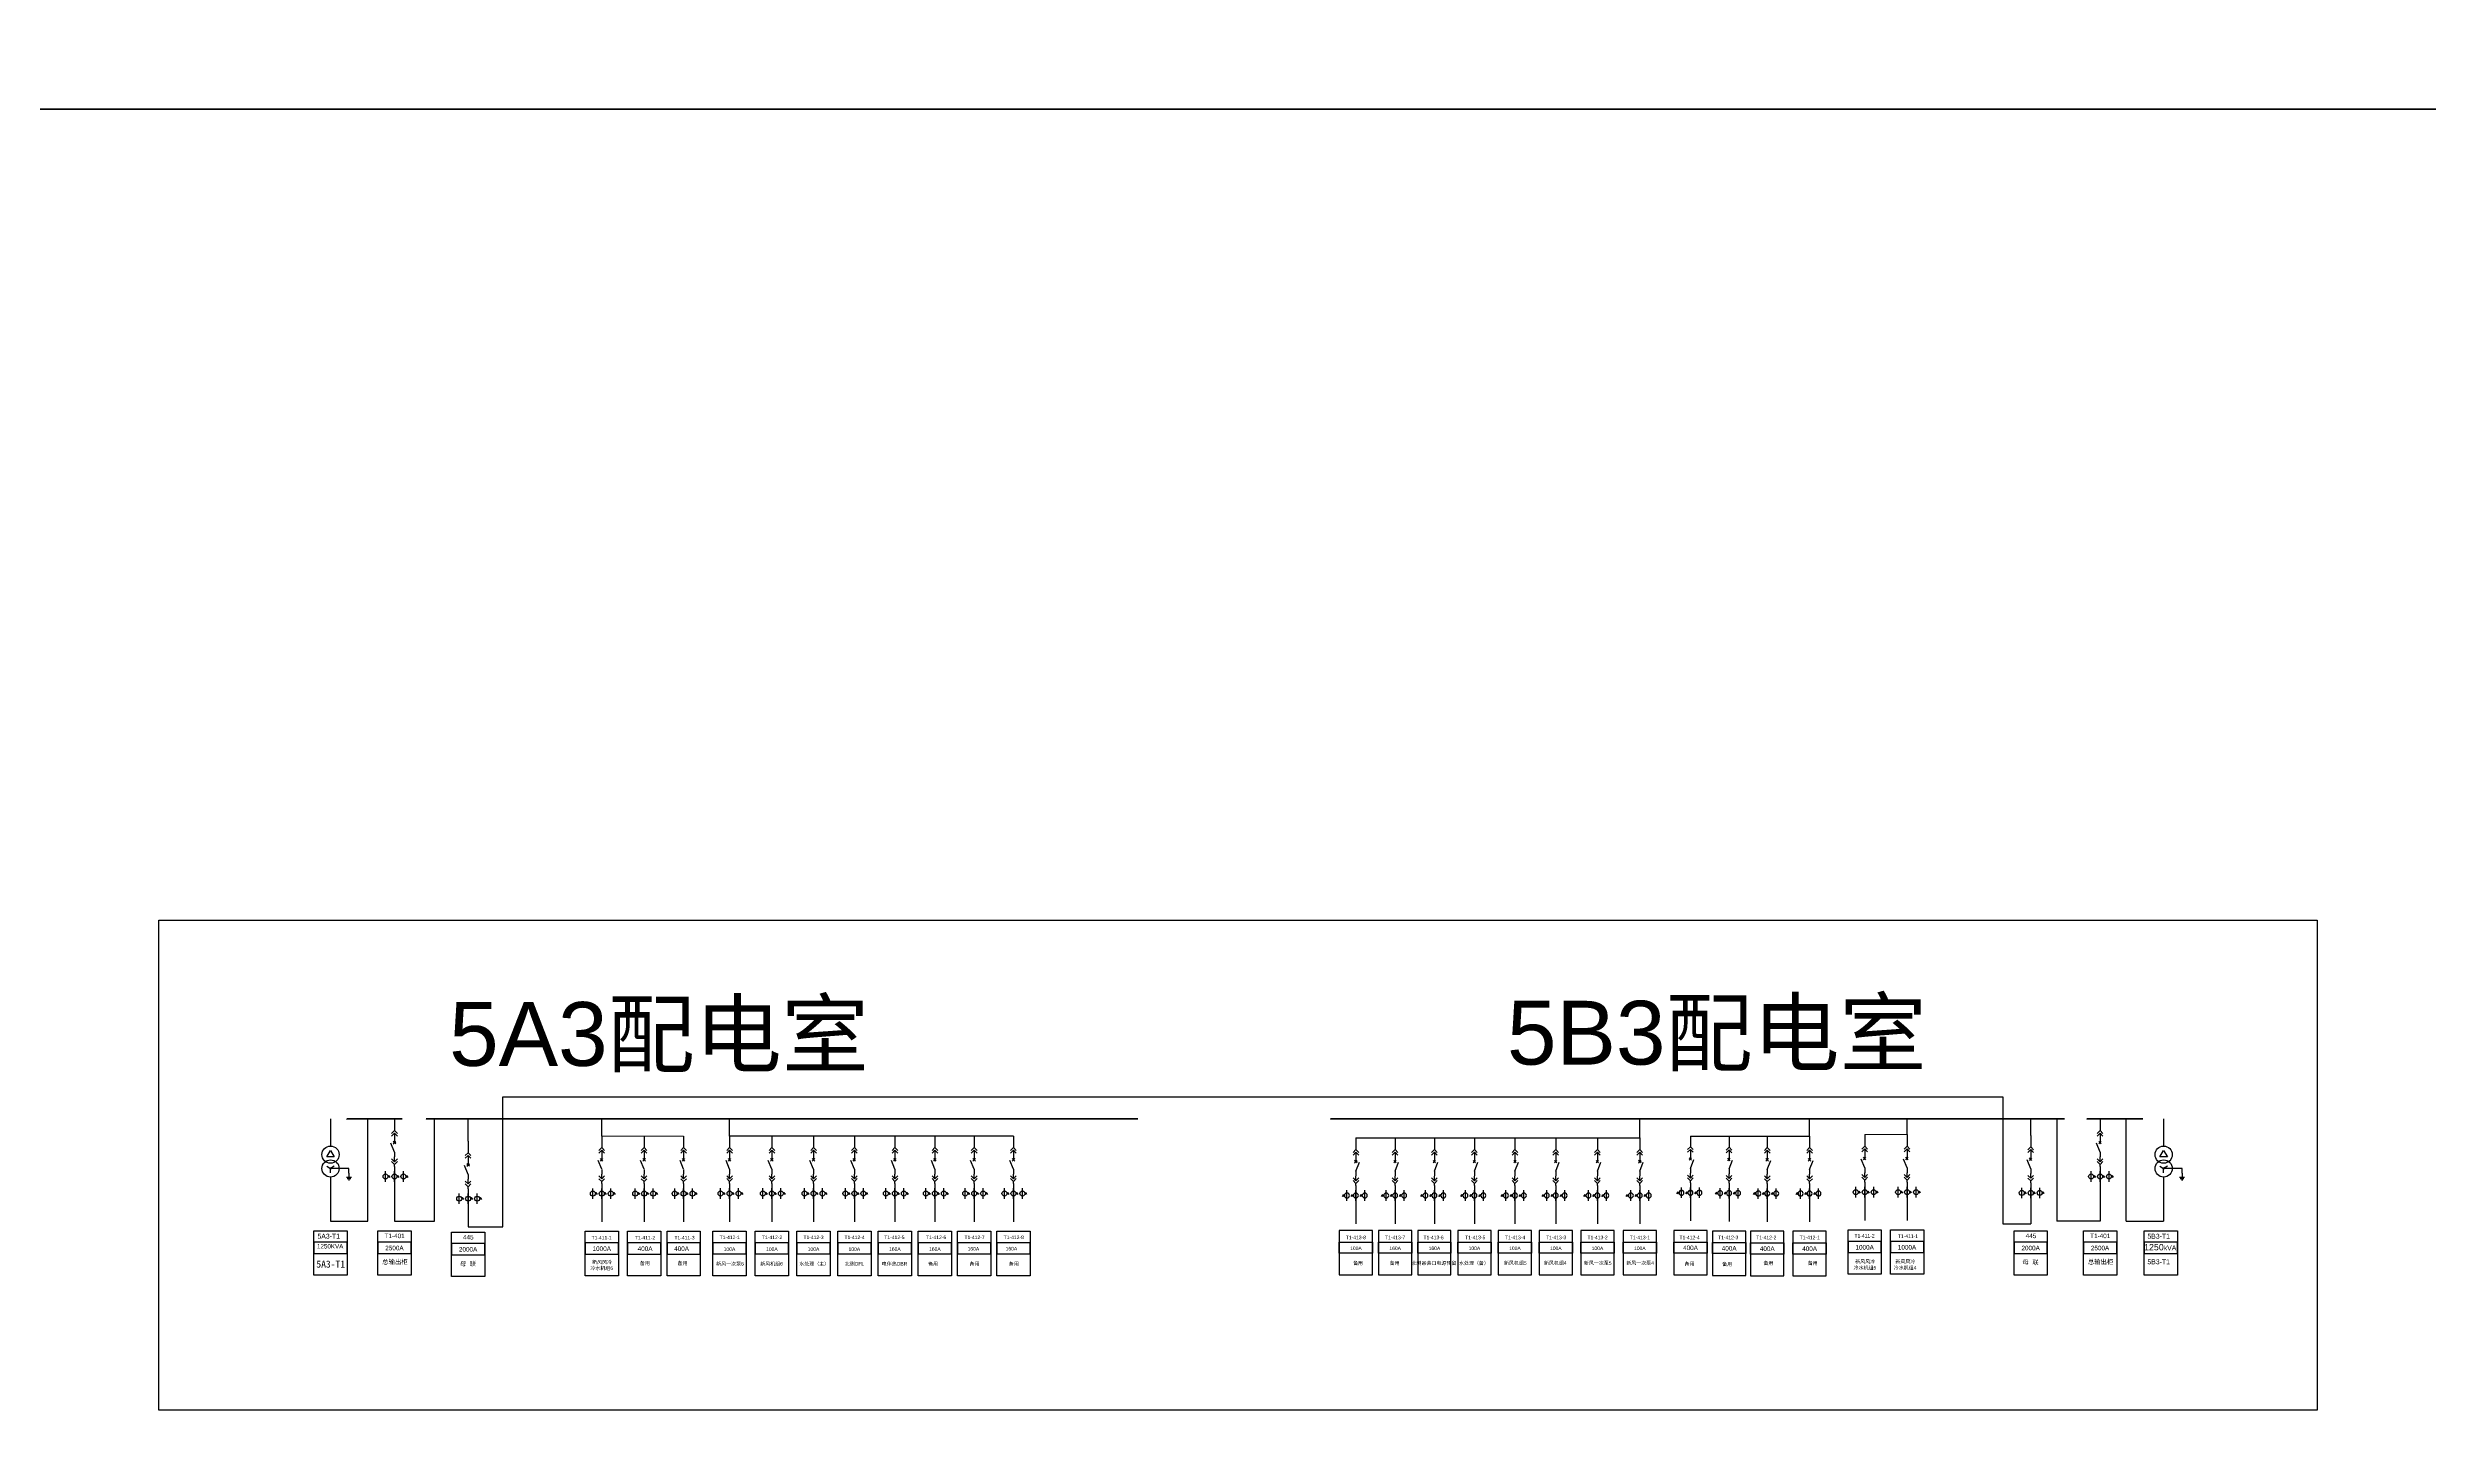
# Model space of a CAD drawing. Header units: millimetres. Extents: x -3460 to -460, y 6070 to 9130.
# Drawn here: x -1097.4 to -724.3, y 6262 to 6479.6 of the extents above; entities that cross this region are included whole.
import ezdxf
from ezdxf.enums import TextEntityAlignment as Align

# ---------------------------------------------------------------- set-up
doc = ezdxf.new("R2010")
doc.units = ezdxf.units.MM
doc.header["$LTSCALE"] = 1000
doc.header["$MEASUREMENT"] = 0
doc.linetypes.add('CENTER', pattern=[2, 1.25, -0.25, 0.25, -0.25])
doc.linetypes.add('CONTINOUS', pattern=[0])
doc.styles.get("Standard").update_dxf_attribs({"font": 'arial.ttf'})

# ---------------------------------------------------------------- blocks, each defined once
blk = doc.blocks.new('DYDQAA05')
at = {"color": 0}
blk.add_lwpolyline([(0, 0), (0, -7)], dxfattribs=at)
blk = doc.blocks.new('DYDQAA03')
at = {"color": 0}
for points in [[(0, 0), (0, -1.5)], [(-2.1, -3.6), (0, -1.5)], [(-2.1, -5.6), (0, -3.5)], [(2.1, -3.6), (0, -1.5)], [(2.1, -5.6), (0, -3.5)], [(0, -3.5), (0, -7)]]:
    blk.add_lwpolyline(points, dxfattribs=at)
blk = doc.blocks.new('DYDQAA09')
at = {"color": 0}
blk.add_lwpolyline([(0, 0), (0, -3.5)], dxfattribs=at)
blk.add_lwpolyline([(0, 0), (0, -3.5)], dxfattribs=at)
blk.add_lwpolyline([(0, 0), (0, -3.5)], dxfattribs=at)
blk.add_lwpolyline([(0, 0), (0, -3.5)], dxfattribs=at)
blk.add_lwpolyline([(0, 0), (0, -3.5)], dxfattribs=at)
blk.add_lwpolyline([(0, 0), (0, -3.5)], dxfattribs=at)
blk.add_lwpolyline([(0, 0), (0, -3.5)], dxfattribs=at)
blk.add_lwpolyline([(0, 0), (0, -3.5)], dxfattribs=at)
blk.add_lwpolyline([(0, 0), (0, -3.5)], dxfattribs=at)
blk = doc.blocks.new('DYDQ0201')
at = {"color": 0}
for points in [[(0.9, -0.9), (-0.9, 0.9)], [(-0.9, -0.9), (0.9, 0.9)], [(0, -7), (-2.6, -0.4)]]:
    blk.add_lwpolyline(points, dxfattribs=at)
blk = doc.blocks.new('DYDQAA04')
at = {"color": 0}
for points in [[(0, -3.5), (0, 0)], [(-2.1, -1.4), (0, -3.5)], [(-2.1, -3.4), (0, -5.5)], [(2.1, -1.4), (0, -3.5)], [(2.1, -3.4), (0, -5.5)], [(0, -7), (0, -5.5)]]:
    blk.add_lwpolyline(points, dxfattribs=at)
blk = doc.blocks.new('A$C03DD39B5')
for p, q in [((417, 475), (283, 392)), ((417, 422), (283, 339)), ((350, 333), (350, 467))]:
    blk.add_line(p, q)
blk.add_lwpolyline([(700, 167), (0, 167)])
blk.add_circle((350, 167), 167)

msp = doc.modelspace()

# ---------------------------------------------------------------- linework, layer by layer
for p, q in [((-1053.1, 6311.72, -13678.78), (-1053.1, 6307.48, -18289.71)), ((-1047.24, 6295.7, -18289.71), (-1047.24, 6311.72, -16504.32)), ((-1036.79, 6295.7, -16504.32), (-1036.79, 6311.72, -16504.32)), ((-1031.54, 6308.24, -3652.79), (-1031.54, 6311.71, -2269.51)), ((-1010.59, 6309.04, -16209.09), (-1010.59, 6311.62, -14825.81)), ((-990.56, 6309.05, -16906.43), (-990.56, 6311.63, -15523.16)), ((-847.89, 6308.74, -1542.95), (-847.89, 6311.72, -14705.22)), ((-821.28, 6309.04, -3399), (-821.28, 6311.62, -2015.73)), ((-806, 6309.26, -408.97), (-806, 6311.84, 974.31)), ((-786.61, 6309.15, -3778.24), (-786.61, 6311.72, -2394.96)), ((-782.51, 6311.72, -18296.57), (-782.51, 6295.7, -17478.63)), ((-1053.68, 6305.79, -18289.71), (-1053.1, 6306.8, -18289.71)), ((-1053.68, 6305.79, -18289.71), (-1053.1, 6306.8, -18289.71)), ((-1053.1, 6306.8, -18289.71), (-1052.51, 6305.79, -18289.71)), ((-946.06, 6309.05, -16906.43), (-990.56, 6309.05, -16906.43)), ((-892.39, 6308.74, -1542.95), (-847.89, 6308.74, -1542.95)), ((-839.95, 6309.04, -3043.45), (-821.28, 6309.04, -3399)), ((-1052.51, 6305.79, -18289.71), (-1053.68, 6305.79, -18289.71)), ((-1053.68, 6304.3, -18289.71), (-1053.1, 6303.96, -18289.71)), ((-1053.11, 6304.06, -18289.71), (-1053.2, 6303.97, -18289.71)), ((-1053.07, 6304.06, -18289.71), (-1053.19, 6303.93, -18289.71)), ((-1053.14, 6304.06, -18289.71), (-1053.19, 6304, -18289.71)), ((-1053.05, 6304.05, -18289.71), (-1053.19, 6303.91, -18289.71)), ((-1053.02, 6304.03, -18289.71), (-1053.17, 6303.89, -18289.71)), ((-1053.01, 6304.02, -18289.71), (-1053.15, 6303.88, -18289.71)), ((-1053, 6303.98, -18289.71), (-1053.12, 6303.86, -18289.71)), ((-1052.51, 6304.3, -18289.71), (-1053.1, 6303.96, -18289.71)), ((-1053, 6303.96, -18289.71), (-1053.1, 6303.86, -18289.71)), ((-1053.1, 6303.29, -18289.71), (-1053.1, 6303.96, -18289.71)), ((-1050.21, 6303.96, -18289.71), (-1053.1, 6303.96, -18289.71)), ((-1043.08, 6303.49, -16504.32), (-1043.08, 6301.85, -16504.32)), ((-775.74, 6303.49, -18296.57), (-775.74, 6301.85, -18296.57)), ((-1053.1, 6302.61, -18289.71), (-1053.1, 6295.7, -18289.71)), ((-1050.62, 6302.61, -18289.71), (-1049.8, 6302.61, -18289.71)), ((-1050.52, 6302.41, -18289.71), (-1049.91, 6302.41, -18289.71)), ((-1050.31, 6302.2, -18289.71), (-1050.11, 6302.2, -18289.71)), ((-1043.08, 6301.85, -16504.32), (-1043.08, 6295.7, -16504.32)), ((-1031.54, 6300, -1451.57), (-1031.54, 6298.36, -1451.57)), ((-1010.59, 6300.8, -14007.88), (-1010.59, 6299.16, -14007.88)), ((-1010.59, 6299.16, -14007.88), (-1010.59, 6295.6, -14007.88)), ((-1003.95, 6300.8, -14007.88), (-1003.95, 6299.16, -14007.88)), ((-1003.95, 6299.16, -14007.88), (-1003.95, 6295.6, -14007.88)), ((-997.76, 6300.8, -14007.88), (-997.76, 6299.16, -14007.88)), ((-997.76, 6299.16, -14007.88), (-997.76, 6295.6, -14007.88)), ((-990.56, 6300.81, -14705.22), (-990.56, 6299.17, -14705.22)), ((-990.56, 6299.17, -14705.22), (-990.56, 6295.6, -14705.22)), ((-983.93, 6300.81, -14705.22), (-983.93, 6299.17, -14705.22)), ((-983.93, 6299.17, -14705.22), (-983.93, 6295.6, -14705.22)), ((-977.4, 6300.81, -14705.22), (-977.4, 6299.17, -14705.22)), ((-977.4, 6299.17, -14705.22), (-977.4, 6295.6, -14705.22)), ((-970.99, 6300.81, -14705.22), (-970.99, 6299.17, -14705.22)), ((-970.99, 6299.17, -14705.22), (-970.99, 6295.6, -14705.22)), ((-964.64, 6300.81, -14705.22), (-964.64, 6299.17, -14705.22)), ((-964.64, 6299.17, -14705.22), (-964.64, 6295.6, -14705.22)), ((-958.37, 6300.81, -14705.22), (-958.37, 6299.17, -14705.22)), ((-958.37, 6299.17, -14705.22), (-958.37, 6295.6, -14705.22)), ((-952.22, 6300.81, -14705.22), (-952.22, 6299.17, -14705.22)), ((-952.22, 6299.17, -14705.22), (-952.22, 6295.6, -14705.22)), ((-946.06, 6300.81, -14705.22), (-946.06, 6299.17, -14705.22)), ((-946.06, 6299.17, -14705.22), (-946.06, 6295.6, -14705.22)), ((-892.39, 6300.5, 658.26), (-892.39, 6298.86, 658.26)), ((-886.24, 6300.5, 658.26), (-886.24, 6298.86, 658.26)), ((-880.08, 6300.5, 658.26), (-880.08, 6298.86, 658.26)), ((-873.81, 6300.5, 658.26), (-873.81, 6298.86, 658.26)), ((-867.46, 6300.5, 658.26), (-867.46, 6298.86, 658.26)), ((-861.06, 6300.5, 658.26), (-861.06, 6298.86, 658.26)), ((-854.53, 6300.5, 658.26), (-854.53, 6298.86, 658.26)), ((-847.89, 6300.5, 658.26), (-847.89, 6298.86, 658.26)), ((-839.95, 6300.94, -842.24), (-839.95, 6299.3, -842.24)), ((-839.95, 6299.3, -842.24), (-839.95, 6295.73, -842.24)), ((-833.89, 6300.86, -842.24), (-833.89, 6299.22, -842.24)), ((-833.89, 6299.22, -842.24), (-833.89, 6295.65, -842.24)), ((-827.92, 6300.8, -1197.79), (-827.92, 6299.16, -1197.79)), ((-827.92, 6299.16, -1197.79), (-827.92, 6295.59, -1197.79)), ((-821.28, 6300.8, -1197.79), (-821.28, 6299.16, -1197.79)), ((-821.28, 6299.16, -1197.79), (-821.28, 6295.59, -1197.79)), ((-812.63, 6301.02, 1792.25), (-812.63, 6299.38, 1792.25)), ((-812.63, 6299.38, 1792.25), (-812.63, 6295.81, 1792.25)), ((-806, 6301.02, 1792.25), (-806, 6299.38, 1792.25)), ((-806, 6299.38, 1792.25), (-806, 6295.81, 1792.25)), ((-786.61, 6300.91, -1577.02), (-786.61, 6299.27, -1577.02)), ((-786.61, 6299.27, -1577.02), (-786.61, 6295.29, -1577.02)), ((-775.74, 6301.85, -18296.57), (-775.74, 6295.7, -18296.57)), ((-1053.1, 6295.7, -18289.71), (-1047.24, 6295.7, -18289.71)), ((-1043.08, 6295.7, -16504.32), (-1036.79, 6295.7, -16504.32)), ((-1031.54, 6298.36, -1451.57), (-1031.54, 6294.8, -1451.57)), ((-892.39, 6298.86, 658.26), (-892.39, 6295.3, 658.26)), ((-886.24, 6298.86, 658.26), (-886.24, 6295.3, 658.26)), ((-880.08, 6298.86, 658.26), (-880.08, 6295.3, 658.26)), ((-873.81, 6298.86, 658.26), (-873.81, 6295.3, 658.26)), ((-867.46, 6298.86, 658.26), (-867.46, 6295.3, 658.26)), ((-861.06, 6298.86, 658.26), (-861.06, 6295.3, 658.26)), ((-854.53, 6298.86, 658.26), (-854.53, 6295.3, 658.26)), ((-847.89, 6298.86, 658.26), (-847.89, 6295.3, 658.26)), ((-775.74, 6295.7, -18296.57), (-782.51, 6295.7, -18296.57))]:
    msp.add_line(p, q)
at = {"color": 0}
for p, q in [((-771.64, 6295.7, -20081.95), (-771.64, 6311.72, -18296.57)), ((-765.78, 6311.72, -15471.03), (-765.78, 6307.48, -20081.95)), ((-766.37, 6305.79, -20081.95), (-765.78, 6306.8, -20081.95)), ((-766.37, 6305.79, -20081.95), (-765.78, 6306.8, -20081.95)), ((-765.78, 6306.8, -20081.95), (-765.2, 6305.79, -20081.95)), ((-765.2, 6305.79, -20081.95), (-766.37, 6305.79, -20081.95)), ((-766.37, 6304.3, -20081.95), (-765.78, 6303.96, -20081.95)), ((-765.79, 6304.06, -20081.95), (-765.88, 6303.97, -20081.95)), ((-765.75, 6304.06, -20081.95), (-765.88, 6303.93, -20081.95)), ((-765.83, 6304.06, -20081.95), (-765.88, 6304, -20081.95)), ((-765.73, 6304.05, -20081.95), (-765.87, 6303.91, -20081.95)), ((-765.71, 6304.03, -20081.95), (-765.85, 6303.89, -20081.95)), ((-765.7, 6304.02, -20081.95), (-765.84, 6303.88, -20081.95)), ((-765.68, 6303.98, -20081.95), (-765.8, 6303.86, -20081.95)), ((-765.2, 6304.3, -20081.95), (-765.78, 6303.96, -20081.95)), ((-765.68, 6303.96, -20081.95), (-765.78, 6303.86, -20081.95)), ((-765.78, 6303.29, -20081.95), (-765.78, 6303.96, -20081.95)), ((-762.9, 6303.96, -20081.95), (-765.78, 6303.96, -20081.95)), ((-765.78, 6302.61, -20081.95), (-765.78, 6295.7, -20081.95)), ((-763.3, 6302.61, -20081.95), (-762.49, 6302.61, -20081.95)), ((-763.2, 6302.41, -20081.95), (-762.59, 6302.41, -20081.95)), ((-763, 6302.2, -20081.95), (-762.79, 6302.2, -20081.95)), ((-771.64, 6295.7, -20081.95), (-765.78, 6295.7, -20081.95))]:
    msp.add_line(p, q, dxfattribs=at)
at = {"lineweight": 20}
for p, q in [((-997.76, 6309.04, -16209.09), (-1010.59, 6309.04, -16209.09)), ((-806, 6309.26, -408.97), (-812.63, 6309.26, -408.97))]:
    msp.add_line(p, q, dxfattribs=at)
at = {"linetype": 'CENTER', "ltscale": 0.5}
msp.add_line((-1050.21, 6303.22, -18289.71), (-1050.21, 6303.96, -18289.71), dxfattribs=at)
at = {"color": 0, "linetype": 'CENTER', "ltscale": 0.5}
msp.add_line((-762.9, 6303.22, -20081.95), (-762.9, 6303.96, -20081.95), dxfattribs=at)
at = {"lineweight": 80, "ltscale": 0.001071}
for points in [[(-3460, 6920), (-460, 6920), (-460, 6470), (-3460, 6470)], [(-3460, 6470), (-460, 6470), (-460, 6070), (-3460, 6070)]]:
    msp.add_lwpolyline(points, close=True, dxfattribs=at)
at = {"color": 1, "lineweight": 30, "ltscale": 0.002916}
msp.add_lwpolyline([(-1080, 6342.87), (-741.69, 6342.87), (-741.69, 6266.07), (-1080, 6266.07)], close=True, dxfattribs=at)
at = {"color": 1, "elevation": -1451.57}
msp.add_lwpolyline([(-1031.54, 6294.8), (-1026.09, 6294.8), (-1026.09, 6315.17), (-791, 6315.17), (-791, 6295.29), (-786.61, 6295.29)], dxfattribs=at)
at = {"color": 1, "lineweight": 40, "ltscale": 100}
for points, elevation in [([(-1041.88, 6311.72), (-1050.56, 6311.72), (-1050.56, 6311.72)], -14861.59), ([(-926.59, 6311.72), (-1038.11, 6311.72), (-1038.11, 6311.72)], -14861.59), ([(-781.31, 6311.72), (-896.35, 6311.72), (-896.35, 6311.72)], -14705.22), ([(-769.05, 6311.72), (-777.81, 6311.72), (-777.81, 6311.72)], -14705.22)]:
    msp.add_lwpolyline(points, dxfattribs=dict(at, elevation=elevation))
at = {"elevation": -16646.97}
msp.add_lwpolyline([(-1050.21, 6303.22), (-1050.21, 6302.61)], dxfattribs=at)
at = {"color": 0, "elevation": -16490.6}
msp.add_lwpolyline([(-762.9, 6303.22), (-762.9, 6302.61)], dxfattribs=at)
for points, elevation in [([(-1055.7, 6294.21), (-1050.49, 6294.21), (-1050.49, 6287.26), (-1055.7, 6287.26)], -15679.53), ([(-1055.7, 6290.66), (-1050.49, 6290.66), (-1050.49, 6292.4), (-1055.7, 6292.4)], -15679.53), ([(-1045.69, 6294.21), (-1040.48, 6294.21), (-1040.48, 6287.26), (-1045.69, 6287.26)], -15679.53), ([(-1045.69, 6290.66), (-1040.48, 6290.66), (-1040.48, 6292.4), (-1045.69, 6292.4)], -15679.53), ([(-1034.14, 6294), (-1028.93, 6294), (-1028.93, 6287.05), (-1034.14, 6287.05)], -729.86), ([(-1034.14, 6290.45), (-1028.93, 6290.45), (-1028.93, 6292.19), (-1034.14, 6292.19)], -729.86), ([(-1013.19, 6294.11), (-1007.98, 6294.11), (-1007.98, 6287.15), (-1013.19, 6287.15)], -13183.08), ([(-1013.19, 6290.55), (-1007.98, 6290.55), (-1007.98, 6292.29), (-1013.19, 6292.29)], -13183.08), ([(-1006.55, 6294.11), (-1001.34, 6294.11), (-1001.34, 6287.15), (-1006.55, 6287.15)], -13183.08), ([(-1006.55, 6290.55), (-1001.34, 6290.55), (-1001.34, 6292.29), (-1006.55, 6292.29)], -13183.08), ([(-1000.36, 6294.11), (-995.15, 6294.11), (-995.15, 6287.15), (-1000.36, 6287.15)], -13183.08), ([(-1000.36, 6290.55), (-995.15, 6290.55), (-995.15, 6292.29), (-1000.36, 6292.29)], -13183.08), ([(-993.17, 6294.12), (-987.96, 6294.12), (-987.96, 6287.16), (-993.17, 6287.16)], -12497.14), ([(-993.17, 6290.56), (-987.96, 6290.56), (-987.96, 6292.3), (-993.17, 6292.3)], -12497.14), ([(-986.53, 6294.12), (-981.32, 6294.12), (-981.32, 6287.16), (-986.53, 6287.16)], -12497.14), ([(-986.53, 6290.56), (-981.32, 6290.56), (-981.32, 6292.3), (-986.53, 6292.3)], -12497.14), ([(-980, 6294.12), (-974.79, 6294.12), (-974.79, 6287.16), (-980, 6287.16)], -12497.14), ([(-980, 6290.56), (-974.79, 6290.56), (-974.79, 6292.3), (-980, 6292.3)], -12497.14), ([(-973.6, 6294.12), (-968.39, 6294.12), (-968.39, 6287.16), (-973.6, 6287.16)], -12497.14), ([(-973.6, 6290.56), (-968.39, 6290.56), (-968.39, 6292.3), (-973.6, 6292.3)], -12497.14), ([(-967.25, 6294.12), (-962.04, 6294.12), (-962.04, 6287.16), (-967.25, 6287.16)], -12497.14), ([(-967.25, 6290.56), (-962.04, 6290.56), (-962.04, 6292.3), (-967.25, 6292.3)], -12497.14), ([(-960.98, 6294.12), (-955.77, 6294.12), (-955.77, 6287.16), (-960.98, 6287.16)], -12497.14), ([(-960.98, 6290.56), (-955.77, 6290.56), (-955.77, 6292.3), (-960.98, 6292.3)], -12497.14), ([(-954.82, 6294.12), (-949.61, 6294.12), (-949.61, 6287.16), (-954.82, 6287.16)], -12497.14), ([(-954.82, 6290.56), (-949.61, 6290.56), (-949.61, 6292.3), (-954.82, 6292.3)], -12497.14), ([(-948.67, 6294.12), (-943.46, 6294.12), (-943.46, 6287.16), (-948.67, 6287.16)], -12497.14), ([(-948.67, 6290.56), (-943.46, 6290.56), (-943.46, 6292.3), (-948.67, 6292.3)], -12497.14), ([(-889.79, 6294.24), (-895, 6294.24), (-895, 6287.29), (-889.79, 6287.29)], -3.3), ([(-889.79, 6290.69), (-895, 6290.69), (-895, 6292.43), (-889.79, 6292.43)], -3.3), ([(-883.63, 6294.24), (-888.84, 6294.24), (-888.84, 6287.29), (-883.63, 6287.29)], -3.3), ([(-883.63, 6290.69), (-888.84, 6290.69), (-888.84, 6292.43), (-883.63, 6292.43)], -3.3), ([(-877.48, 6294.24), (-882.69, 6294.24), (-882.69, 6287.29), (-877.48, 6287.29)], -3.3), ([(-877.48, 6290.69), (-882.69, 6290.69), (-882.69, 6292.43), (-877.48, 6292.43)], -3.3), ([(-871.21, 6294.24), (-876.42, 6294.24), (-876.42, 6287.29), (-871.21, 6287.29)], -3.3), ([(-871.21, 6290.69), (-876.42, 6290.69), (-876.42, 6292.43), (-871.21, 6292.43)], -3.3), ([(-864.86, 6294.24), (-870.07, 6294.24), (-870.07, 6287.29), (-864.86, 6287.29)], -3.3), ([(-864.86, 6290.69), (-870.07, 6290.69), (-870.07, 6292.43), (-864.86, 6292.43)], -3.3), ([(-858.45, 6294.24), (-863.66, 6294.24), (-863.66, 6287.29), (-858.45, 6287.29)], -3.3), ([(-858.45, 6290.69), (-863.66, 6290.69), (-863.66, 6292.43), (-858.45, 6292.43)], -3.3), ([(-851.93, 6294.24), (-857.13, 6294.24), (-857.13, 6287.29), (-851.93, 6287.29)], -3.3), ([(-851.93, 6290.69), (-857.13, 6290.69), (-857.13, 6292.43), (-851.93, 6292.43)], -3.3), ([(-845.29, 6294.24), (-850.5, 6294.24), (-850.5, 6287.29), (-845.29, 6287.29)], -3.3), ([(-845.29, 6290.69), (-850.5, 6290.69), (-850.5, 6292.43), (-845.29, 6292.43)], -3.3), ([(-837.34, 6294.24), (-842.55, 6294.24), (-842.55, 6287.29), (-837.34, 6287.29)], -17.44), ([(-837.34, 6290.69), (-842.55, 6290.69), (-842.55, 6292.43), (-837.34, 6292.43)], -17.44), ([(-831.28, 6294.16), (-836.49, 6294.16), (-836.49, 6287.21), (-831.28, 6287.21)], -17.44), ([(-831.28, 6290.61), (-836.49, 6290.61), (-836.49, 6292.35), (-831.28, 6292.35)], -17.44), ([(-825.31, 6294.11), (-830.52, 6294.11), (-830.52, 6287.15), (-825.31, 6287.15)], -372.99), ([(-825.31, 6290.55), (-830.52, 6290.55), (-830.52, 6292.29), (-825.31, 6292.29)], -372.99), ([(-818.67, 6294.11), (-823.88, 6294.11), (-823.88, 6287.15), (-818.67, 6287.15)], -372.99), ([(-818.67, 6290.55), (-823.88, 6290.55), (-823.88, 6292.29), (-818.67, 6292.29)], -372.99), ([(-815.24, 6294.32), (-810.03, 6294.32), (-810.03, 6287.37), (-815.24, 6287.37)], 2617.04), ([(-815.24, 6290.77), (-810.03, 6290.77), (-810.03, 6292.51), (-815.24, 6292.51)], 2617.04), ([(-808.6, 6294.32), (-803.39, 6294.32), (-803.39, 6287.37), (-808.6, 6287.37)], 2617.04), ([(-808.6, 6290.77), (-803.39, 6290.77), (-803.39, 6292.51), (-808.6, 6292.51)], 2617.04), ([(-789.22, 6294.21), (-784.01, 6294.21), (-784.01, 6287.26), (-789.22, 6287.26)], 631.05), ([(-789.22, 6290.66), (-784.01, 6290.66), (-784.01, 6292.4), (-789.22, 6292.4)], 631.05), ([(-778.35, 6294.21), (-773.14, 6294.21), (-773.14, 6287.26), (-778.35, 6287.26)], -15523.16), ([(-778.35, 6290.66), (-773.14, 6290.66), (-773.14, 6292.4), (-778.35, 6292.4)], -15523.16), ([(-768.84, 6294.21), (-763.63, 6294.21), (-763.63, 6287.26), (-768.84, 6287.26)], -14950.91), ([(-768.84, 6290.66), (-763.63, 6290.66), (-763.63, 6292.4), (-768.84, 6292.4)], -14950.91)]:
    msp.add_lwpolyline(points, close=True, dxfattribs=dict(elevation=elevation))
at = {"linetype": 'CONTINOUS'}
for centre in [(-1053.1, 6306.13, -18289.71), (-1053.1, 6303.96, -18289.71)]:
    msp.add_circle(centre, 1.35, dxfattribs=at)
at = {"color": 0, "linetype": 'CONTINOUS'}
for centre in [(-765.78, 6306.13, -20081.95), (-765.78, 6303.96, -20081.95)]:
    msp.add_circle(centre, 1.35, dxfattribs=at)
msp.add_circle((-1053.1, 6303.96, -18289.71), 0.101)
at = {"color": 0}
msp.add_circle((-765.78, 6303.96, -20081.95), 0.101, dxfattribs=at)

# ---------------------------------------------------------------- block references
at = {"yscale": 0.2128954749704126, "zscale": 0.2128954749704126}
for name, p, xscale in [('DYDQAA05', (-1043.08, 6311.72, -18705.54), 0.2128954749704126), ('DYDQAA05', (-775.74, 6311.72, -20497.78), 0.2128954749704126), ('DYDQ0201', (-1043.08, 6308, -18705.54), 0.2128954749704126), ('DYDQAA03', (-1043.08, 6310.23, -18705.54), 0.2128954749704126), ('DYDQAA09', (-1043.08, 6308.74, -18705.54), 0.2128954749704126), ('DYDQAA03', (-1031.54, 6306.75, -3652.79), 0.2128954749704126), ('DYDQAA05', (-1031.54, 6308.24, -3652.79), 0.2128954749704126), ('DYDQAA03', (-1010.59, 6307.55, -16209.09), 0.2128954749704126), ('DYDQAA05', (-1010.59, 6309.04, -16209.09), 0.2128954749704126), ('DYDQAA03', (-1003.95, 6307.55, -16209.09), 0.2128954749704126), ('DYDQAA05', (-1003.95, 6309.04, -16209.09), 0.2128954749704126), ('DYDQAA03', (-997.76, 6307.55, -16209.09), 0.2128954749704126), ('DYDQAA05', (-997.76, 6309.04, -16209.09), 0.2128954749704126), ('DYDQAA03', (-990.56, 6307.56, -16906.43), 0.2128954749704126), ('DYDQAA05', (-990.56, 6309.05, -16906.43), 0.2128954749704126), ('DYDQAA03', (-983.93, 6307.56, -16906.43), 0.2128954749704126), ('DYDQAA05', (-983.93, 6309.05, -16906.43), 0.2128954749704126), ('DYDQAA03', (-977.4, 6307.56, -16906.43), 0.2128954749704126), ('DYDQAA05', (-977.4, 6309.05, -16906.43), 0.2128954749704126), ('DYDQAA03', (-970.99, 6307.56, -16906.43), 0.2128954749704126), ('DYDQAA05', (-970.99, 6309.05, -16906.43), 0.2128954749704126), ('DYDQAA03', (-964.64, 6307.56, -16906.43), 0.2128954749704126), ('DYDQAA05', (-964.64, 6309.05, -16906.43), 0.2128954749704126), ('DYDQAA03', (-958.37, 6307.56, -16906.43), 0.2128954749704126), ('DYDQAA05', (-958.37, 6309.05, -16906.43), 0.2128954749704126), ('DYDQAA03', (-952.22, 6307.56, -16906.43), 0.2128954749704126), ('DYDQAA05', (-952.22, 6309.05, -16906.43), 0.2128954749704126), ('DYDQAA03', (-946.06, 6307.56, -16906.43), 0.2128954749704126), ('DYDQAA05', (-946.06, 6309.05, -16906.43), 0.2128954749704126), ('DYDQAA03', (-892.39, 6307.25, -1542.95), -0.2128954749704126), ('DYDQAA05', (-892.39, 6308.74, -1542.95), -0.2128954749704126), ('DYDQAA03', (-886.24, 6307.25, -1542.95), -0.2128954749704126), ('DYDQAA05', (-886.24, 6308.74, -1542.95), -0.2128954749704126), ('DYDQAA03', (-880.08, 6307.25, -1542.95), -0.2128954749704126), ('DYDQAA05', (-880.08, 6308.74, -1542.95), -0.2128954749704126), ('DYDQAA03', (-873.81, 6307.25, -1542.95), -0.2128954749704126), ('DYDQAA05', (-873.81, 6308.74, -1542.95), -0.2128954749704126), ('DYDQAA03', (-867.46, 6307.25, -1542.95), -0.2128954749704126), ('DYDQAA05', (-867.46, 6308.74, -1542.95), -0.2128954749704126), ('DYDQAA03', (-861.06, 6307.25, -1542.95), -0.2128954749704126), ('DYDQAA05', (-861.06, 6308.74, -1542.95), -0.2128954749704126), ('DYDQAA03', (-854.53, 6307.25, -1542.95), -0.2128954749704126), ('DYDQAA05', (-854.53, 6308.74, -1542.95), -0.2128954749704126), ('DYDQAA03', (-847.89, 6307.25, -1542.95), -0.2128954749704126), ('DYDQAA05', (-847.89, 6308.74, -1542.95), -0.2128954749704126), ('DYDQAA03', (-839.95, 6307.69, -3043.45), -0.2128954749704126), ('DYDQAA05', (-839.95, 6309.04, -3043.45), -0.2128954749704126), ('DYDQAA03', (-833.89, 6307.61, -3043.45), -0.2128954749704126), ('DYDQAA05', (-833.89, 6309.04, -3043.45), -0.2128954749704126), ('DYDQAA03', (-827.92, 6307.55, -3399), -0.2128954749704126), ('DYDQAA05', (-827.92, 6309.04, -3399), -0.2128954749704126), ('DYDQAA03', (-821.28, 6307.55, -3399), -0.2128954749704126), ('DYDQAA05', (-821.28, 6309.04, -3399), -0.2128954749704126), ('DYDQAA03', (-812.63, 6307.77, -408.97), 0.2128954749704126), ('DYDQAA05', (-812.63, 6309.26, -408.97), 0.2128954749704126), ('DYDQAA03', (-806, 6307.77, -408.97), 0.2128954749704126), ('DYDQAA05', (-806, 6309.26, -408.97), 0.2128954749704126), ('DYDQAA03', (-786.61, 6307.66, -3778.24), 0.2128954749704126), ('DYDQAA05', (-786.61, 6309.15, -3778.24), 0.2128954749704126), ('DYDQ0201', (-775.74, 6308, -20497.78), 0.2128954749704126), ('DYDQAA03', (-775.74, 6310.23, -20497.78), 0.2128954749704126), ('DYDQAA09', (-775.74, 6308.74, -20497.78), 0.2128954749704126), ('DYDQAA04', (-1043.08, 6305.76, -18705.54), 0.2128954749704126), ('DYDQAA09', (-1043.08, 6306.51, -18705.54), 0.2128954749704126), ('DYDQAA09', (-1043.08, 6304.27, -18705.54), 0.2128954749704126), ('DYDQ0201', (-1031.54, 6304.52, -3652.79), 0.2128954749704126), ('DYDQAA09', (-1031.54, 6305.26, -3652.79), 0.2128954749704126), ('DYDQAA09', (-1031.54, 6303.03, -3652.79), 0.2128954749704126), ('DYDQ0201', (-1010.59, 6305.32, -16209.09), 0.2128954749704126), ('DYDQAA04', (-1010.59, 6303.08, -16209.09), 0.2128954749704126), ('DYDQAA09', (-1010.59, 6306.06, -16209.09), 0.2128954749704126), ('DYDQAA09', (-1010.59, 6303.82, -16209.09), 0.2128954749704126), ('DYDQ0201', (-1003.95, 6305.32, -16209.09), 0.2128954749704126), ('DYDQAA04', (-1003.95, 6303.08, -16209.09), 0.2128954749704126), ('DYDQAA09', (-1003.95, 6306.06, -16209.09), 0.2128954749704126), ('DYDQAA09', (-1003.95, 6303.82, -16209.09), 0.2128954749704126), ('DYDQ0201', (-997.76, 6305.32, -16209.09), 0.2128954749704126), ('DYDQAA04', (-997.76, 6303.08, -16209.09), 0.2128954749704126), ('DYDQAA09', (-997.76, 6306.06, -16209.09), 0.2128954749704126), ('DYDQAA09', (-997.76, 6303.82, -16209.09), 0.2128954749704126), ('DYDQ0201', (-990.56, 6305.32, -16906.43), 0.2128954749704126), ('DYDQAA04', (-990.56, 6303.09, -16906.43), 0.2128954749704126), ('DYDQAA09', (-990.56, 6306.07, -16906.43), 0.2128954749704126), ('DYDQAA09', (-990.56, 6303.83, -16906.43), 0.2128954749704126), ('DYDQ0201', (-983.93, 6305.32, -16906.43), 0.2128954749704126), ('DYDQAA04', (-983.93, 6303.09, -16906.43), 0.2128954749704126), ('DYDQAA09', (-983.93, 6306.07, -16906.43), 0.2128954749704126), ('DYDQAA09', (-983.93, 6303.83, -16906.43), 0.2128954749704126), ('DYDQ0201', (-977.4, 6305.32, -16906.43), 0.2128954749704126), ('DYDQAA04', (-977.4, 6303.09, -16906.43), 0.2128954749704126), ('DYDQAA09', (-977.4, 6306.07, -16906.43), 0.2128954749704126), ('DYDQAA09', (-977.4, 6303.83, -16906.43), 0.2128954749704126), ('DYDQ0201', (-970.99, 6305.32, -16906.43), 0.2128954749704126), ('DYDQAA04', (-970.99, 6303.09, -16906.43), 0.2128954749704126), ('DYDQAA09', (-970.99, 6306.07, -16906.43), 0.2128954749704126), ('DYDQAA09', (-970.99, 6303.83, -16906.43), 0.2128954749704126), ('DYDQ0201', (-964.64, 6305.32, -16906.43), 0.2128954749704126), ('DYDQAA04', (-964.64, 6303.09, -16906.43), 0.2128954749704126), ('DYDQAA09', (-964.64, 6306.07, -16906.43), 0.2128954749704126), ('DYDQAA09', (-964.64, 6303.83, -16906.43), 0.2128954749704126), ('DYDQ0201', (-958.37, 6305.32, -16906.43), 0.2128954749704126), ('DYDQAA04', (-958.37, 6303.09, -16906.43), 0.2128954749704126), ('DYDQAA09', (-958.37, 6306.07, -16906.43), 0.2128954749704126), ('DYDQAA09', (-958.37, 6303.83, -16906.43), 0.2128954749704126), ('DYDQ0201', (-952.22, 6305.32, -16906.43), 0.2128954749704126), ('DYDQAA04', (-952.22, 6303.09, -16906.43), 0.2128954749704126), ('DYDQAA09', (-952.22, 6306.07, -16906.43), 0.2128954749704126), ('DYDQAA09', (-952.22, 6303.83, -16906.43), 0.2128954749704126), ('DYDQ0201', (-946.06, 6305.32, -16906.43), 0.2128954749704126), ('DYDQAA04', (-946.06, 6303.09, -16906.43), 0.2128954749704126), ('DYDQAA09', (-946.06, 6306.07, -16906.43), 0.2128954749704126), ('DYDQAA09', (-946.06, 6303.83, -16906.43), 0.2128954749704126), ('DYDQ0201', (-892.39, 6305.02, -1542.95), -0.2128954749704126), ('DYDQAA09', (-892.39, 6305.76, -1542.95), -0.2128954749704126), ('DYDQAA09', (-892.39, 6303.53, -1542.95), -0.2128954749704126), ('DYDQ0201', (-886.24, 6305.02, -1542.95), -0.2128954749704126), ('DYDQAA09', (-886.24, 6305.76, -1542.95), -0.2128954749704126), ('DYDQAA09', (-886.24, 6303.53, -1542.95), -0.2128954749704126), ('DYDQ0201', (-880.08, 6305.02, -1542.95), -0.2128954749704126), ('DYDQAA09', (-880.08, 6305.76, -1542.95), -0.2128954749704126), ('DYDQAA09', (-880.08, 6303.53, -1542.95), -0.2128954749704126), ('DYDQ0201', (-873.81, 6305.02, -1542.95), -0.2128954749704126), ('DYDQAA09', (-873.81, 6305.76, -1542.95), -0.2128954749704126), ('DYDQAA09', (-873.81, 6303.53, -1542.95), -0.2128954749704126), ('DYDQ0201', (-867.46, 6305.02, -1542.95), -0.2128954749704126), ('DYDQAA09', (-867.46, 6305.76, -1542.95), -0.2128954749704126), ('DYDQAA09', (-867.46, 6303.53, -1542.95), -0.2128954749704126), ('DYDQ0201', (-861.06, 6305.02, -1542.95), -0.2128954749704126), ('DYDQAA09', (-861.06, 6305.76, -1542.95), -0.2128954749704126), ('DYDQAA09', (-861.06, 6303.53, -1542.95), -0.2128954749704126), ('DYDQ0201', (-854.53, 6305.02, -1542.95), -0.2128954749704126), ('DYDQAA09', (-854.53, 6305.76, -1542.95), -0.2128954749704126), ('DYDQAA09', (-854.53, 6303.53, -1542.95), -0.2128954749704126), ('DYDQ0201', (-847.89, 6305.02, -1542.95), -0.2128954749704126), ('DYDQAA09', (-847.89, 6305.76, -1542.95), -0.2128954749704126), ('DYDQAA09', (-847.89, 6303.53, -1542.95), -0.2128954749704126), ('DYDQAA04', (-839.95, 6303.21, -3043.45), -0.2128954749704126), ('DYDQ0201', (-839.95, 6305.45, -3043.45), -0.2128954749704126), ('DYDQAA09', (-839.95, 6306.2, -3043.45), -0.2128954749704126), ('DYDQAA09', (-839.95, 6303.96, -3043.45), -0.2128954749704126), ('DYDQAA04', (-833.89, 6303.14, -3043.45), -0.2128954749704126), ('DYDQ0201', (-833.89, 6305.37, -3043.45), -0.2128954749704126), ('DYDQAA09', (-833.89, 6306.12, -3043.45), -0.2128954749704126), ('DYDQAA09', (-833.89, 6303.88, -3043.45), -0.2128954749704126), ('DYDQAA04', (-827.92, 6303.08, -3399), -0.2128954749704126), ('DYDQ0201', (-827.92, 6305.31, -3399), -0.2128954749704126), ('DYDQAA09', (-827.92, 6306.06, -3399), -0.2128954749704126), ('DYDQAA09', (-827.92, 6303.82, -3399), -0.2128954749704126), ('DYDQAA04', (-821.28, 6303.08, -3399), -0.2128954749704126), ('DYDQ0201', (-821.28, 6305.31, -3399), -0.2128954749704126), ('DYDQAA09', (-821.28, 6306.06, -3399), -0.2128954749704126), ('DYDQAA09', (-821.28, 6303.82, -3399), -0.2128954749704126), ('DYDQ0201', (-812.63, 6305.53, -408.97), 0.2128954749704126), ('DYDQAA04', (-812.63, 6303.3, -408.97), 0.2128954749704126), ('DYDQAA09', (-812.63, 6306.28, -408.97), 0.2128954749704126), ('DYDQAA09', (-812.63, 6304.04, -408.97), 0.2128954749704126), ('DYDQ0201', (-806, 6305.53, -408.97), 0.2128954749704126), ('DYDQAA04', (-806, 6303.3, -408.97), 0.2128954749704126), ('DYDQAA09', (-806, 6306.28, -408.97), 0.2128954749704126), ('DYDQAA09', (-806, 6304.04, -408.97), 0.2128954749704126), ('DYDQ0201', (-786.61, 6305.42, -3778.24), 0.2128954749704126), ('DYDQAA04', (-786.61, 6303.18, -3778.24), 0.2128954749704126), ('DYDQAA09', (-786.61, 6306.17, -3778.24), 0.2128954749704126), ('DYDQAA09', (-786.61, 6303.93, -3778.24), 0.2128954749704126), ('DYDQAA04', (-775.74, 6305.76, -20497.78), 0.2128954749704126), ('DYDQAA09', (-775.74, 6306.51, -20497.78), 0.2128954749704126), ('DYDQAA09', (-775.74, 6304.27, -20497.78), 0.2128954749704126), ('DYDQAA04', (-1031.54, 6302.28, -3652.79), 0.2128954749704126), ('DYDQAA09', (-1031.54, 6300.79, -3652.79), 0.2128954749704126), ('DYDQAA09', (-1010.59, 6301.59, -16209.09), 0.2128954749704126), ('DYDQAA09', (-1003.95, 6301.59, -16209.09), 0.2128954749704126), ('DYDQAA09', (-997.76, 6301.59, -16209.09), 0.2128954749704126), ('DYDQAA09', (-990.56, 6301.6, -16906.43), 0.2128954749704126), ('DYDQAA09', (-983.93, 6301.6, -16906.43), 0.2128954749704126), ('DYDQAA09', (-977.4, 6301.6, -16906.43), 0.2128954749704126), ('DYDQAA09', (-970.99, 6301.6, -16906.43), 0.2128954749704126), ('DYDQAA09', (-964.64, 6301.6, -16906.43), 0.2128954749704126), ('DYDQAA09', (-958.37, 6301.6, -16906.43), 0.2128954749704126), ('DYDQAA09', (-952.22, 6301.6, -16906.43), 0.2128954749704126), ('DYDQAA09', (-946.06, 6301.6, -16906.43), 0.2128954749704126), ('DYDQAA04', (-892.39, 6302.78, -1542.95), -0.2128954749704126), ('DYDQAA09', (-892.39, 6301.29, -1542.95), -0.2128954749704126), ('DYDQAA04', (-886.24, 6302.78, -1542.95), -0.2128954749704126), ('DYDQAA09', (-886.24, 6301.29, -1542.95), -0.2128954749704126), ('DYDQAA04', (-880.08, 6302.78, -1542.95), -0.2128954749704126), ('DYDQAA09', (-880.08, 6301.29, -1542.95), -0.2128954749704126), ('DYDQAA04', (-873.81, 6302.78, -1542.95), -0.2128954749704126), ('DYDQAA09', (-873.81, 6301.29, -1542.95), -0.2128954749704126), ('DYDQAA04', (-867.46, 6302.78, -1542.95), -0.2128954749704126), ('DYDQAA09', (-867.46, 6301.29, -1542.95), -0.2128954749704126), ('DYDQAA04', (-861.06, 6302.78, -1542.95), -0.2128954749704126), ('DYDQAA09', (-861.06, 6301.29, -1542.95), -0.2128954749704126), ('DYDQAA04', (-854.53, 6302.78, -1542.95), -0.2128954749704126), ('DYDQAA09', (-854.53, 6301.29, -1542.95), -0.2128954749704126), ('DYDQAA04', (-847.89, 6302.78, -1542.95), -0.2128954749704126), ('DYDQAA09', (-847.89, 6301.29, -1542.95), -0.2128954749704126), ('DYDQAA09', (-839.95, 6301.72, -3043.45), -0.2128954749704126), ('DYDQAA09', (-833.89, 6301.65, -3043.45), -0.2128954749704126), ('DYDQAA09', (-827.92, 6301.59, -3399), -0.2128954749704126), ('DYDQAA09', (-821.28, 6301.59, -3399), -0.2128954749704126), ('DYDQAA09', (-812.63, 6301.8, -408.97), 0.2128954749704126), ('DYDQAA09', (-806, 6301.8, -408.97), 0.2128954749704126), ('DYDQAA09', (-786.61, 6301.69, -3778.24), 0.2128954749704126)]:
    msp.add_blockref(name, p, dxfattribs=dict(at, xscale=xscale))
at = {"linetype": 'Continuous', "yscale": 0.002338875, "zscale": 0.002338875}
for p, xscale, rotation in [((-1044.88, 6303.53, -16504.32), 0.002338875, 270), ((-1043.47, 6303.53, -16504.32), 0.002338875, 270), ((-1042.07, 6303.53, -16504.32), 0.002338875, 270), ((-777.54, 6303.53, -18296.57), 0.002338875, 270), ((-776.13, 6303.53, -18296.57), 0.002338875, 270), ((-774.73, 6303.53, -18296.57), 0.002338875, 270), ((-1033.33, 6300.05, -1451.57), 0.002338875, 270), ((-1031.93, 6300.05, -1451.57), 0.002338875, 270), ((-1030.52, 6300.05, -1451.57), 0.002338875, 270), ((-1012.38, 6300.84, -14007.88), 0.002338875, 270), ((-1010.98, 6300.84, -14007.88), 0.002338875, 270), ((-1009.57, 6300.84, -14007.88), 0.002338875, 270), ((-1005.74, 6300.84, -14007.88), 0.002338875, 270), ((-1004.34, 6300.84, -14007.88), 0.002338875, 270), ((-1002.93, 6300.84, -14007.88), 0.002338875, 270), ((-999.55, 6300.84, -14007.88), 0.002338875, 270), ((-998.15, 6300.84, -14007.88), 0.002338875, 270), ((-996.75, 6300.84, -14007.88), 0.002338875, 270), ((-992.36, 6300.85, -14705.22), 0.002338875, 270), ((-990.95, 6300.85, -14705.22), 0.002338875, 270), ((-989.55, 6300.85, -14705.22), 0.002338875, 270), ((-985.72, 6300.85, -14705.22), 0.002338875, 270), ((-984.32, 6300.85, -14705.22), 0.002338875, 270), ((-982.91, 6300.85, -14705.22), 0.002338875, 270), ((-979.19, 6300.85, -14705.22), 0.002338875, 270), ((-977.79, 6300.85, -14705.22), 0.002338875, 270), ((-976.38, 6300.85, -14705.22), 0.002338875, 270), ((-972.79, 6300.85, -14705.22), 0.002338875, 270), ((-971.38, 6300.85, -14705.22), 0.002338875, 270), ((-969.98, 6300.85, -14705.22), 0.002338875, 270), ((-966.44, 6300.85, -14705.22), 0.002338875, 270), ((-965.03, 6300.85, -14705.22), 0.002338875, 270), ((-963.63, 6300.85, -14705.22), 0.002338875, 270), ((-960.17, 6300.85, -14705.22), 0.002338875, 270), ((-958.76, 6300.85, -14705.22), 0.002338875, 270), ((-957.36, 6300.85, -14705.22), 0.002338875, 270), ((-954.01, 6300.85, -14705.22), 0.002338875, 270), ((-952.61, 6300.85, -14705.22), 0.002338875, 270), ((-951.21, 6300.85, -14705.22), 0.002338875, 270), ((-947.86, 6300.85, -14705.22), 0.002338875, 270), ((-946.45, 6300.85, -14705.22), 0.002338875, 270), ((-945.05, 6300.85, -14705.22), 0.002338875, 270), ((-893.4, 6300.54, 658.26), -0.002338875, 90), ((-892, 6300.54, 658.26), -0.002338875, 90), ((-890.6, 6300.54, 658.26), -0.002338875, 90), ((-887.25, 6300.54, 658.26), -0.002338875, 90), ((-885.85, 6300.54, 658.26), -0.002338875, 90), ((-884.44, 6300.54, 658.26), -0.002338875, 90), ((-881.09, 6300.54, 658.26), -0.002338875, 90), ((-879.69, 6300.54, 658.26), -0.002338875, 90), ((-878.29, 6300.54, 658.26), -0.002338875, 90), ((-874.83, 6300.54, 658.26), -0.002338875, 90), ((-873.42, 6300.54, 658.26), -0.002338875, 90), ((-872.02, 6300.54, 658.26), -0.002338875, 90), ((-868.48, 6300.54, 658.26), -0.002338875, 90), ((-867.07, 6300.54, 658.26), -0.002338875, 90), ((-865.67, 6300.54, 658.26), -0.002338875, 90), ((-862.07, 6300.54, 658.26), -0.002338875, 90), ((-860.67, 6300.54, 658.26), -0.002338875, 90), ((-859.27, 6300.54, 658.26), -0.002338875, 90), ((-855.54, 6300.54, 658.26), -0.002338875, 90), ((-854.14, 6300.54, 658.26), -0.002338875, 90), ((-852.74, 6300.54, 658.26), -0.002338875, 90), ((-848.9, 6300.54, 658.26), -0.002338875, 90), ((-847.5, 6300.54, 658.26), -0.002338875, 90), ((-846.1, 6300.54, 658.26), -0.002338875, 90), ((-840.96, 6300.98, -842.24), -0.002338875, 90), ((-839.56, 6300.98, -842.24), -0.002338875, 90), ((-838.15, 6300.98, -842.24), -0.002338875, 90), ((-834.9, 6300.9, -842.24), -0.002338875, 90), ((-833.5, 6300.9, -842.24), -0.002338875, 90), ((-832.09, 6300.9, -842.24), -0.002338875, 90), ((-828.93, 6300.84, -1197.79), -0.002338875, 90), ((-827.53, 6300.84, -1197.79), -0.002338875, 90), ((-826.12, 6300.84, -1197.79), -0.002338875, 90), ((-822.29, 6300.84, -1197.79), -0.002338875, 90), ((-820.89, 6300.84, -1197.79), -0.002338875, 90), ((-819.49, 6300.84, -1197.79), -0.002338875, 90), ((-814.43, 6301.06, 1792.25), 0.002338875, 270), ((-813.02, 6301.06, 1792.25), 0.002338875, 270), ((-811.62, 6301.06, 1792.25), 0.002338875, 270), ((-807.79, 6301.06, 1792.25), 0.002338875, 270), ((-806.39, 6301.06, 1792.25), 0.002338875, 270), ((-804.98, 6301.06, 1792.25), 0.002338875, 270), ((-788.4, 6300.95, -1577.02), 0.002338875, 270), ((-787, 6300.95, -1577.02), 0.002338875, 270), ((-785.6, 6300.95, -1577.02), 0.002338875, 270)]:
    msp.add_blockref('A$C03DD39B5', p, dxfattribs=dict(at, xscale=xscale, rotation=rotation))

# ---------------------------------------------------------------- texts
at = {"lineweight": 0}
for s, height, p in [('T1-401', 0.713, (-1043.06, 6293.04, -18705.54)), ('2500A', 0.713, (-1043.09, 6291.14, -18705.54)), ('2000A', 0.713, (-1031.54, 6290.93, -3652.79)), ('445', 0.713, (-1031.51, 6292.83, -3652.79)), ('T1-411-1', 0.557, (-1010.61, 6292.84, -15926.42)), ('1000A', 0.713, (-1010.59, 6291.03, -16209.09)), ('T1-411-2', 0.557, (-1003.81, 6292.84, -15926.42)), ('400A', 0.713, (-1003.8, 6291.03, -16209.09)), ('400A', 0.713, (-998.08, 6291.03, -16209.09)), ('T1-411-3', 0.557, (-997.62, 6292.84, -15926.42)), ('T1-412-1', 0.557, (-990.54, 6292.89, -16906.43)), ('100A', 0.557, (-990.57, 6291.04, -16906.43)), ('T1-412-2', 0.557, (-983.9, 6292.89, -16906.43)), ('100A', 0.557, (-983.93, 6291.04, -16906.43)), ('T1-412-3', 0.557, (-977.4, 6292.89, -16780.13)), ('100A', 0.557, (-977.4, 6291.04, -16906.43)), ('T1-412-4', 0.557, (-970.97, 6292.89, -16780.13)), ('100A', 0.557, (-971, 6291.04, -16906.43)), ('T1-412-5', 0.557, (-964.72, 6292.89, -16780.13)), ('160A', 0.557, (-964.65, 6291.04, -16906.43)), ('T1-412-6', 0.557, (-958.19, 6292.89, -16780.13)), ('160A', 0.557, (-958.38, 6291.04, -16906.43)), ('T1-412-7', 0.557, (-952.16, 6292.89, -16780.13)), ('160A', 0.557, (-952.34, 6291.08, -16906.43)), ('T1-412-8', 0.557, (-946.01, 6292.89, -16780.13)), ('160A', 0.557, (-946.38, 6291.12, -16906.43)), ('T1-413-8', 0.557, (-892.39, 6292.87, -1416.65)), ('100A', 0.557, (-892.38, 6291.17, -1542.95)), ('T1-413-7', 0.557, (-886.24, 6292.87, -1416.65)), ('160A', 0.557, (-886.23, 6291.17, -1542.95)), ('T1-413-6', 0.557, (-880.21, 6292.87, -1416.65)), ('160A', 0.557, (-880.07, 6291.17, -1542.95)), ('T1-413-5', 0.557, (-873.68, 6292.87, -1416.65)), ('100A', 0.557, (-873.81, 6291.17, -1542.95)), ('T1-413-4', 0.557, (-867.43, 6292.87, -1416.65)), ('100A', 0.557, (-867.46, 6291.17, -1542.95)), ('T1-413-3', 0.557, (-861, 6292.87, -1416.65)), ('100A', 0.557, (-861.05, 6291.17, -1542.95)), ('T1-413-2', 0.557, (-854.5, 6292.87, -1542.95)), ('100A', 0.557, (-854.52, 6291.17, -1542.95)), ('T1-413-1', 0.557, (-847.86, 6292.87, -1542.95)), ('100A', 0.557, (-847.88, 6291.17, -1542.95)), ('T1-412-4', 0.557, (-840.08, 6292.87, -2760.79)), ('400A', 0.713, (-839.94, 6291.17, -3043.45)), ('T1-412-3', 0.557, (-834.03, 6292.87, -2760.79)), ('400A', 0.713, (-833.88, 6291.09, -3043.45)), ('T1-412-2', 0.557, (-828.06, 6292.87, -3116.33)), ('400A', 0.713, (-827.91, 6291.03, -3399)), ('T1-412-1', 0.557, (-821.25, 6292.87, -3116.33)), ('400A', 0.713, (-821.27, 6291.03, -3399)), ('T1-411-2', 0.557, (-812.66, 6293.14, -126.3)), ('1000A', 0.713, (-812.64, 6291.25, -408.97)), ('T1-411-1', 0.557, (-805.86, 6293.08, -126.3)), ('1000A', 0.713, (-806, 6291.25, -408.97)), ('2000A', 0.713, (-786.62, 6291.14, -3778.24)), ('445', 0.713, (-786.58, 6293.04, -3778.24)), ('T1-401', 0.713, (-775.72, 6293.04, -20497.78)), ('2500A', 0.713, (-775.75, 6291.14, -20497.78)), ('总输出柜', 0.713, (-1043.01, 6288.97, -18705.54)), ('母  联', 0.713, (-1031.56, 6288.68, -3652.79)), ('冷水机组6', 0.557, (-1010.59, 6288.06, -17466.07)), ('新风风冷', 0.557, (-1010.55, 6289.01, -17592.37)), ('备用', 0.557, (-1003.83, 6288.84, -13880.42)), ('备用', 0.557, (-997.92, 6288.84, -13880.42)), ('新风一次泵6', 0.557, (-990.49, 6288.75, -16780.13)), ('新风机组6', 0.557, (-983.97, 6288.75, -16780.13)), ('水处理（主）', 0.557, (-977.29, 6288.74, -13880.42)), ('北侧DFL', 0.557, (-970.98, 6288.74, -13880.42)), ('电伴热DBR', 0.557, (-964.7, 6288.74, -16906.43)), ('备用', 0.557, (-958.66, 6288.74, -16906.43)), ('备用', 0.557, (-952.15, 6288.74, -16906.43)), ('备用', 0.557, (-945.99, 6288.74, -16906.43)), ('备用', 0.557, (-892.05, 6288.86, -1542.95)), ('备用', 0.557, (-886.31, 6288.86, -1542.95)), ('北侧吊装口电源预留', 0.557, (-880.15, 6288.86, -1542.95)), ('水处理（备）', 0.557, (-873.88, 6288.86, -1542.95)), ('新风机组5', 0.557, (-867.4, 6288.87, -2926.23)), ('新风机组4', 0.557, (-861.13, 6288.87, -2926.23)), ('新风一次泵5', 0.557, (-854.48, 6288.87, -2799.93)), ('新风一次泵4', 0.557, (-847.84, 6288.87, -2799.93)), ('备用', 0.557, (-840.08, 6288.74, -3399)), ('备用', 0.557, (-834.19, 6288.69, -3164.05)), ('备用', 0.557, (-827.72, 6288.86, -3399)), ('备用', 0.557, (-820.78, 6288.86, -3164.05)), ('冷水机组5', 0.557, (-812.6, 6288.12, -1665.95)), ('新风风冷', 0.557, (-812.56, 6289.08, -1792.25)), ('冷水机组4', 0.557, (-806.3, 6288.12, -1665.95)), ('新风风冷', 0.557, (-806.26, 6289.08, -1792.25)), ('母  联', 0.713, (-786.64, 6288.89, -3778.24)), ('总输出柜', 0.713, (-775.67, 6288.97, -20497.78))]:
    msp.add_text(s, height=height, dxfattribs=at).set_placement(p, align=Align.CENTER)
at = {"color": 0, "lineweight": 40, "char_height": 10, "width": 0.000000001, "attachment_point": 1}
for s, insert in [('5A3{\\fSimSun|b0|i0|c134|p2;配电室}', (-1034.52, 6330.04, -13800.18)), ('5B3{\\fSimSun|b0|i0|c134|p2;配电室}', (-868.71, 6330.24, -13800.18))]:
    msp.add_mtext(s, dxfattribs=dict(at, insert=insert))
for s, insert, char_height, width, attachment_point in [('1250KVA', (-1055.23, 6292.12, -18610.64), 0.7, 1.1343, 1), ('5A3-T1\\P', (-1055.15, 6293.73, -13322.3), 0.77, 1.1343, 1), ('{\\H0.9x;1250\\H0.77778x;kVA\\P', (-768.84, 6292.12, -19830.64), 1.1, 1.1, 1), ('5B3-T1', (-768.32, 6293.73, -14542.3), 0.77, 1.1343, 1), ('{\\fSimSun|b0|i0|c134|p2;5A3-T1\\P}', (-1055.32, 6288.97, -17322.26), 1.1, 6.0727, 4), ('5B3-T1', (-768.32, 6289.72, -14542.3), 0.77, 1.1343, 1)]:
    msp.add_mtext(s, dxfattribs=dict(insert=insert, char_height=char_height, width=width, attachment_point=attachment_point))

doc.saveas('drawing.dxf')
